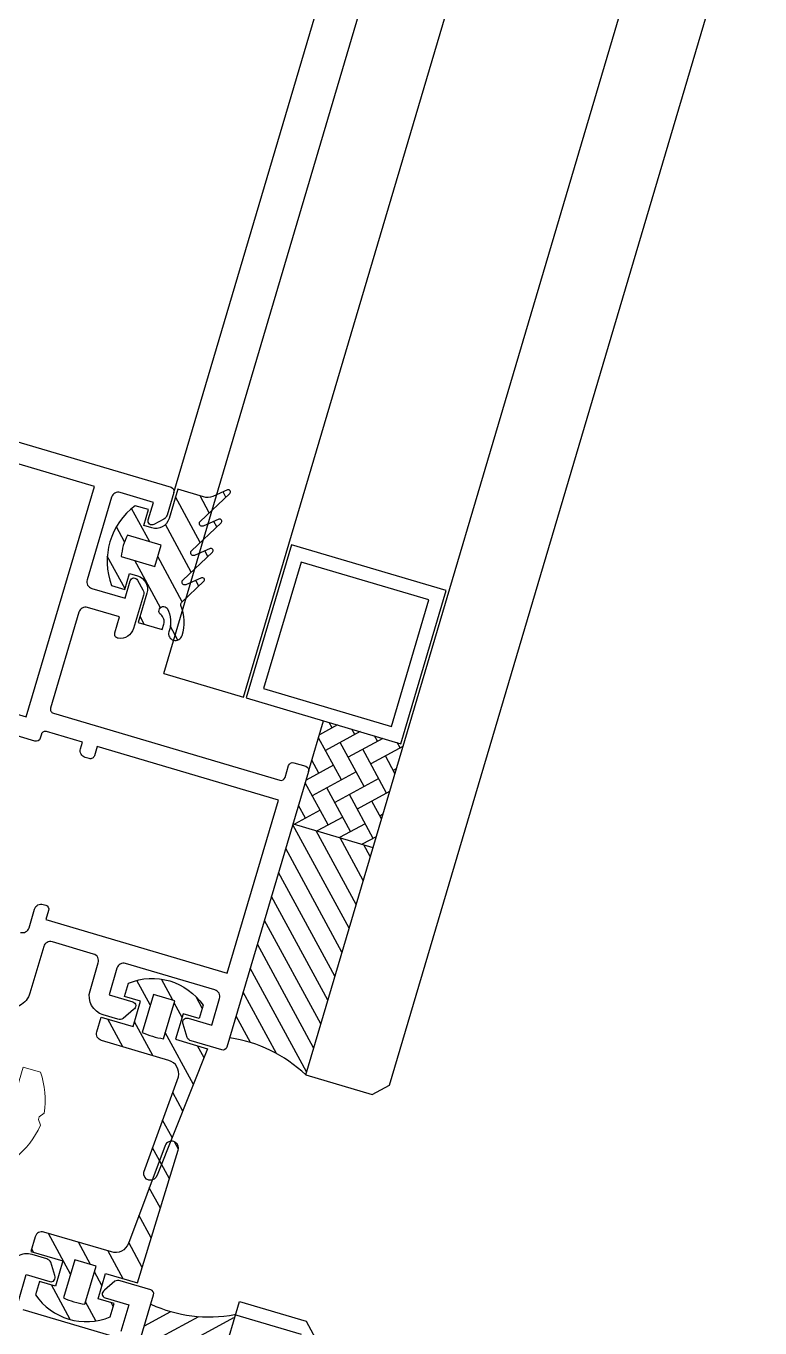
# Model space of a CAD drawing. Header units: millimetres. Extents: x 62878 to 70819, y -67946 to -61850.
# Drawn here: x 67679.05 to 67684.34, y -66623.01 to -66613.64 of the extents above; entities that cross this region are included whole.
import ezdxf

# ---------------------------------------------------------------- set-up
doc = ezdxf.new("R2010")
doc.units = ezdxf.units.MM
doc.layers.add('DOGRAMA', color=171, linetype='Continuous', lineweight=0)
doc.layers.add('DOĞRAMA-yeni', color=40, linetype='Continuous')
pattern_1 = [(118.5057849383402, (67636.05894292373, -66723.48315066534), (-0.1395045678384407, -0.07576303882639554), [])]

# ---------------------------------------------------------------- blocks, each defined once
blk = doc.blocks.new('a2we')
at = {"lineweight": 5, "ltscale": 0.5}
for p, q in [((-196.0144480926461, -415.2868589025547), (-196.5925912144022, -417.2488821181558)), ((-196.0144480926461, -415.2868589025547), (-195.4639709594615, -417.7110762494052)), ((-197.5747968978259, -417.6063757508618), (-196.5747276986959, -417.2423803302317)), ((-194.1582851917165, -418.2620245979042), (-197.5747968978259, -417.6063757508618)), ((-195.1583543907882, -418.6260200186506), (-197.5747968978259, -417.6063757508618)), ((-196.8896500078097, -417.895480952812), (-197.0961171580722, -418.3448917148726)), ((-196.5747276986959, -417.2423803302317), (-194.1582851917165, -418.2620245979042)), ((-197.1143788935161, -419.7428166739272), (-197.1143788935161, -418.4283854465556)), ((-194.1582851917165, -418.2620245979042), (-195.1583543907882, -418.6260200186506)), ((-195.1583543907882, -418.6260200186506), (-194.9264251741961, -419.2953524503964)), ((-198.1144480926461, -420.1068120946153), (-197.1143788935161, -419.7428166739268)), ((-197.1143788935161, -419.7428166739268), (-193.9153324771005, -421.0399975355008)), ((-197.1143788935161, -419.7428166739268), (-193.9153324771005, -421.0399975355008)), ((-194.9154016761394, -420.634479622855), (-194.9154016761394, -419.3608343693425)), ((-194.9154016761721, -421.4039929561312), (-198.1144480926461, -420.1068120946153)), ((-193.9153324771005, -421.0399975355008), (-198.1144480926461, -420.1068120946153)), ((-197.1143788935161, -422.2969096404012), (-197.1143788935162, -420.512330007273)), ((-193.9153324771005, -421.0399975355008), (-194.9154016761721, -421.4039929561312)), ((-194.9154016761721, -423.1885725893157), (-194.9154016761721, -421.4039929561312)), ((-198.1144480926461, -422.6609050610894), (-197.1143788935161, -422.2969096404012)), ((-194.9154016761721, -423.9580859226053), (-198.1144480926461, -422.6609050610894)), ((-193.9153324771005, -423.594090501975), (-198.1144480926461, -422.6609050610894)), ((-197.1143788935161, -422.2969096404012), (-193.9153324771005, -423.594090501975)), ((-197.1143788935161, -422.2969096404012), (-193.9153324771005, -423.594090501975)), ((-197.1143788935161, -424.8510026068752), (-197.1143788935162, -423.0664229737469)), ((-193.9153324771005, -423.594090501975), (-194.9154016761721, -423.9580859226053)), ((-194.9154016761721, -425.7426655557898), (-194.9154016761721, -423.9580859226053)), ((-198.1144480926461, -425.2149980275636), (-197.1143788935161, -424.8510026068752)), ((-194.9154016761721, -426.5121788890793), (-198.1144480926461, -425.2149980275636)), ((-193.9153324771005, -426.1481834684492), (-198.1144480926461, -425.2149980275636)), ((-197.1143788935161, -424.8510026068752), (-193.9153324771005, -426.1481834684492)), ((-197.1143788935161, -424.8510026068752), (-193.9153324771005, -426.1481834684492)), ((-197.1143788935161, -427.3050955733496), (-197.1143788935162, -425.6205159402211)), ((-193.9153324771005, -426.1481834684492), (-194.9154016761721, -426.5121788890793)), ((-198.1144480926461, -427.669090994038), (-197.1143788935161, -427.3050955733496)), ((-197.1143788935161, -427.3050955733496), (-193.9153324771005, -428.6022764349236)), ((-197.1143788935161, -427.3050955733496), (-193.9153324771005, -428.6022764349236)), ((-194.9154016761721, -428.1967585222638), (-194.9154016761721, -426.5121788890793)), ((-194.9154016761721, -428.9662718555534), (-198.1144480926461, -427.669090994038)), ((-193.9153324771005, -428.6022764349236), (-198.1144480926461, -427.669090994038)), ((-197.1143788935161, -429.5591885398237), (-197.1143788935161, -428.0237477951896)), ((-193.9153324771005, -428.6022764349236), (-194.9154016761721, -428.9662718555534)), ((-194.9154016761721, -430.450851488738), (-194.9154016761721, -428.9662718555534)), ((-198.1144480926461, -429.9231839605702), (-197.1143788935161, -429.5591885398237)), ((-194.9154016761721, -431.2203648220857), (-198.1144480926461, -429.9231839605702)), ((-193.9153324771005, -430.8563694013976), (-198.1144480926461, -429.9231839605702)), ((-197.1143788935161, -429.5591885398237), (-193.9153324771005, -430.8563694013976)), ((-197.1143788935161, -429.5591885398237), (-193.9153324771005, -430.8563694013976)), ((-197.1143788935161, -431.8132815063559), (-197.1143788935161, -430.2778407616635)), ((-193.9153324771005, -430.8563694013976), (-194.9154016761721, -431.2203648220857)), ((-198.1144480926461, -432.177276926986), (-197.1143788935161, -431.8132815063559)), ((-197.1143788935161, -431.8132815063559), (-193.9153324771005, -433.1104623678716)), ((-197.1143788935161, -431.8132815063559), (-193.9153324771005, -433.1104623678716)), ((-194.9154016761721, -432.7049444552304), (-194.9154016761721, -431.2203648220857)), ((-194.9154016761721, -433.4744577885599), (-198.1144480926461, -432.177276926986)), ((-193.9153324771005, -433.1104623678716), (-198.1144480926461, -432.177276926986)), ((-197.1143788935161, -434.0673744728301), (-197.1143788935161, -432.5319337281958)), ((-193.9153324771005, -433.1104623678716), (-194.9154016761721, -433.4744577885599)), ((-194.9154016761721, -434.9590374217446), (-194.9154016761721, -433.4744577885599)), ((-198.1144480926461, -434.4313698935184), (-197.1143788935161, -434.0673744728301)), ((-194.9154016761721, -435.7285507550341), (-198.1144480926461, -434.4313698935184)), ((-193.9153324771005, -435.364555334404), (-198.1144480926461, -434.4313698935184)), ((-197.1143788935161, -434.0673744728301), (-193.9153324771005, -435.364555334404)), ((-197.1143788935161, -434.0673744728301), (-193.9153324771005, -435.364555334404)), ((-197.1143788935161, -436.3642339800811), (-197.1143788935161, -434.7860266946118)), ((-193.9153324771005, -435.364555334404), (-194.9154016761721, -435.7285507550341)), ((-194.9154016761721, -437.2558969289955), (-194.9154016761721, -435.7285507550341)), ((-198.1144480926461, -436.7282294008277), (-197.1143788935161, -436.3642339800811)), ((-194.9154016761721, -438.0254102623434), (-198.1144480926461, -436.7282294008277)), ((-193.9153324771005, -437.6614148416551), (-198.1144480926461, -436.7282294008277)), ((-197.1143788935161, -436.3642339800811), (-193.9153324771005, -437.6614148416551)), ((-197.1143788935161, -436.3642339800811), (-193.9153324771005, -437.6614148416551)), ((-197.1143788935161, -438.6610934873901), (-197.1143788935161, -437.1337473134849)), ((-193.9153324771005, -437.6614148416551), (-194.9154016761721, -438.0254102623434)), ((-194.9154016761721, -439.5527564362646), (-194.9154016761721, -438.0254102623434)), ((-198.1144480926461, -439.0250889080787), (-197.1143788935161, -438.6610934873901)), ((-194.9154016761721, -440.3222697695944), (-198.1144480926461, -439.0250889080787)), ((-193.9153324771005, -439.9582743489061), (-198.1144480926461, -439.0250889080787)), ((-197.1143788935161, -438.6610934873901), (-193.9153324771005, -439.9582743489061)), ((-197.1143788935161, -438.6610934873901), (-193.9153324771005, -439.9582743489061)), ((-197.1143788935161, -440.9579529946993), (-197.1143788935161, -439.430606820736)), ((-193.9153324771005, -439.9582743489061), (-194.9154016761721, -440.3222697695944)), ((-194.9154016761721, -441.849615943574), (-194.9154016761721, -440.3222697695944)), ((-198.1144480926461, -441.3219484153295), (-197.1143788935161, -440.9579529946993)), ((-194.9154016761721, -442.6191292769035), (-198.1144480926461, -441.3219484153295)), ((-193.9153324771005, -442.2551338562151), (-198.1144480926461, -441.3219484153295)), ((-197.1143788935161, -440.9579529946993), (-193.9153324771005, -442.2551338562151)), ((-197.1143788935161, -443.2537258831643), (-197.1143788935161, -441.7274663280053)), ((-193.9153324771005, -442.2551338562151), (-194.9154016761721, -442.6191292769035)), ((-198.1144480926461, -443.6177213039109), (-197.1143788935161, -443.2537258831643)), ((-197.1143788935161, -443.2537258831643), (-193.9153324771005, -444.5509067447383)), ((-194.9154016761721, -444.1453888320787), (-194.9154016761721, -442.6191292769035)), ((-194.9154016761721, -444.9149021654266), (-198.1144480926461, -443.6177213039109)), ((-193.9153324771005, -444.5509067447383), (-198.1144480926461, -443.6177213039109)), ((-197.1143788935161, -445.5538642814245), (-197.1143788935161, -444.0232392165685)), ((-193.9153324771005, -444.5509067447383), (-194.9154016761721, -444.9149021654266)), ((-194.9154016761721, -446.4455272302989), (-194.9154016761721, -444.9149021654266)), ((-198.1144480926461, -445.9178597020545), (-197.1143788935161, -445.5538642814245)), ((-193.9153324771005, -446.8510451429402), (-198.1144480926461, -445.9178597020545)), ((-194.9154016761721, -447.2150405636282), (-198.1144480926461, -445.9178597020545)), ((-197.1143788935161, -445.5538642814245), (-193.9153324771005, -446.8510451429402)), ((-197.1143788935161, -445.5538642814245), (-193.9153324771005, -446.8510451429402)), ((-197.1143788935161, -447.8540026795677), (-197.1143788935161, -446.3233776147298)), ((-193.9153324771005, -446.8510451429402), (-194.9154016761721, -447.2150405636282)), ((-197.1143788935161, -447.8540026795677), (-198.1144480926461, -448.2179981003141)), ((-193.9153324771005, -449.1511835411412), (-197.1143788935161, -447.8540026795677)), ((-194.9154016761721, -448.7456656284821), (-194.9154016761721, -447.2150405636282)), ((-194.9154016761721, -449.5151789618299), (-198.1144480926461, -448.2179981003141)), ((-198.1144480926461, -448.2179981003141), (-193.9153324771005, -449.1511835411412)), ((-197.1143788935161, -450.1541410778275), (-197.1143788935161, -448.6235160129718)), ((-193.9153324770423, -449.1511835411412), (-194.9154016761721, -449.5151789618299)), ((-194.9154016761723, -451.0458040266858), (-194.9154016761721, -449.5151789618299)), ((-198.1144480926461, -450.5181364984577), (-197.1143788935161, -450.1541410778275)), ((-194.9154016761721, -451.8153173600317), (-198.1144480926461, -450.5181364984577)), ((-193.9153324770423, -451.4513219393434), (-198.1144480926461, -450.5181364984577)), ((-197.1143788935161, -450.1541410778275), (-193.9153324770423, -451.4513219393434)), ((-197.1143788935161, -453.2868589025547), (-197.1143788935162, -450.9236544111328)), ((-193.9153324770423, -451.4513219393434), (-194.9154016761721, -451.8153173600317)), ((-194.9154016761721, -453.2868589025547), (-194.9154016761721, -451.8153173600317)), ((-192.7980524524961, -453.2868589025547), (-199.230843732796, -453.2868589025547)), ((-199.230843732796, -454.5827171301502), (-199.230843732796, -453.2868589025547)), ((-192.7980524524961, -454.5827171301502), (-192.7980524524961, -453.2868589025547))]:
    blk.add_line(p, q, dxfattribs=at)
blk.add_lwpolyline([(-196.4690204826777, -455.6637351848848), (-196.1125089353335, -455.3998333582319), (-195.9163872499585, -455.3998333582319), (-195.5598757026143, -455.6637351848848)], dxfattribs=at)
for centre, radius, start, end in [((-196.9143788935627, -418.4283854465556), 0.2, 155.3251238657465, 180), ((-195.115401676151, -419.3608343693425), 0.2, 0, 19.11162363728389), ((-195.6603624057317, -449.5292358589606), 6.187568978619671, 234.757305859688, 262.4904896380407), ((-196.3685337795604, -449.5292358589606), 6.187568978619673, 277.5095103619591, 305.2426941403116)]:
    blk.add_arc(centre, radius, start, end, dxfattribs=at)
blk = doc.blocks.new('SPANDREL PAN.93')
at = {"layer": 'DOĞRAMA-yeni', "color": 122, "lineweight": -2}
for p, q in [((36489.31846582975, 28164.42913181102), (36488.83896271163, 28164.28743932814)), ((36515.70602521955, 28075.1306965566), (36489.31846582975, 28164.42913181102)), ((36488.83896271163, 28164.28743932815), (36488.77140058455, 28164.16320020797))]:
    blk.add_line(p, q, dxfattribs=at)

msp = doc.modelspace()

# ---------------------------------------------------------------- hatches: boundary and pattern name
at = {"layer": 'DOGRAMA', "lineweight": -2}
h = msp.add_hatch(dxfattribs=at)
h.set_pattern_fill('ANSI31', color=256, scale=0.05, angle=73.50578493834035, style=0)
h.set_pattern_definition(pattern_1)
edge = h.paths.add_edge_path(flags=16)
edge.add_arc((67680.13787918676, -66617.4894527396), 0.3999999999968152, 151.9688259059229, 175.0427439716362)
edge.add_line((67679.73937541034, -66617.45488772585), (67679.98092692715, -66617.52641201719))
edge.add_line((67679.98092692715, -66617.52641201719), (67680.02635389272, -66617.37299627224))
edge.add_line((67680.02635389272, -66617.37299627224), (67679.78480237591, -66617.3014719809))
edge = h.paths.add_edge_path()
edge.add_arc((67680.13787918673, -66617.48945273961), 0.499999999986207, 126.6358872897858, 200.3756825823028)
edge.add_line((67679.6691642639, -66617.66353984743), (67679.76504910455, -66617.69193170093))
edge.add_line((67679.76504910455, -66617.69193170093), (67679.79911932873, -66617.57686989222))
edge.add_line((67679.79911932873, -66617.57686989222), (67679.85665023307, -66617.59390500431))
edge.add_arc((67679.8282583796, -66617.6897898449), 0.09999999998843902, -16.49421506238002, 73.5057849456145, ccw=False)
edge.add_line((67679.92414322018, -66617.71818169838), (67679.8616811425, -66617.92912834768))
edge.add_line((67679.8616811425, -66617.92912834768), (67680.03427385559, -66617.98023368395))
edge.add_line((67680.03427385559, -66617.98023368395), (67680.04548278736, -66617.94237892955))
edge.add_arc((67679.98315764099, -66617.92392422476), 0.06499999999330441, 343.5057849070331, 411.9151204284381)
edge.add_arc((67680.04341523482, -66617.84703308571), 0.03268943073769762, 38.07550578943119, 231.9151204101755, ccw=False)
edge.add_arc((67679.89558856036, -66617.92475727397), 0.1992591642493744, -20.843900704915825, 29.422006453364418, ccw=False)
edge.add_arc((67680.13013479297, -66618.00858928953), 0.05002797728253574, 165.0203900074541, 342.5336263099787)
edge.add_arc((67679.86936615671, -66617.92672390804), 0.3233450412277549, 342.5651376675513, 381.8914478224565)
edge.add_arc((67680.18795324523, -66617.79870795451), 0.01999999999218744, 133.5057848847944, 201.8914477880159, ccw=False)
edge.add_line((67680.17418468904, -66617.78420185717), (67680.3337795609, -66617.63272135112))
edge.add_arc((67680.32345314375, -66617.62184177812), 0.0149999999963509, 313.5057849044397, 473.5057849085336)
edge.add_line((67680.31747051887, -66617.60808648098), (67680.20456372, -66617.65719330996))
edge.add_arc((67680.19658688684, -66617.63885291379), 0.0199999999756258, 133.5057848847944, 293.5057849179599, ccw=False)
edge.add_line((67680.18281833065, -66617.62434681645), (67680.39624163855, -66617.42177470184))
edge.add_arc((67680.38591522141, -66617.41089512882), 0.01499999999688753, 313.5057848258585, 473.5057847844207)
edge.add_line((67680.37993259657, -66617.39713983166), (67680.26702579769, -66617.44624666068))
edge.add_arc((67680.25904896451, -66617.4279062645), 0.01999999999477411, 133.505784915031, 293.50578493956186, ccw=False)
edge.add_line((67680.2452804083, -66617.41340016715), (67680.45870371629, -66617.21082805253))
edge.add_arc((67680.44837729911, -66617.19994847952), 0.01500000001638679, 313.5057849850707, 473.5057849883079)
edge.add_line((67680.4423946742, -66617.18619318237), (67680.32948787534, -66617.23530001137))
edge.add_arc((67680.32151104214, -66617.21695961518), 0.02000000000057802, 133.5057850026662, 293.50578497779065, ccw=False)
edge.add_line((67680.30774248592, -66617.20245351786), (67680.52116579394, -66616.99988140322))
edge.add_arc((67680.51083937676, -66616.98900183021), 0.01500000001638679, 313.5057849850707, 473.5057850104772)
edge.add_line((67680.50485675185, -66616.97524653307), (67680.39951160221, -66617.02106455559))
edge.add_arc((67680.35962743637, -66616.92936257462), 0.099999999996492, 253.5057849032747, 293.50578490664833, ccw=False)
edge.add_line((67680.33123558282, -66617.0252474152), (67680.14559967734, -66616.97027994176))
edge.add_line((67680.14559967734, -66616.97027994176), (67680.08313759971, -66617.18122659104))
edge.add_arc((67679.9872527591, -66617.15283473757), 0.1000000000023921, 253.5057849559762, 343.5057849479817, ccw=False)
edge.add_line((67679.95886090565, -66617.24871957817), (67679.9013300013, -66617.23168446608))
edge.add_line((67679.9013300013, -66617.23168446608), (67679.93540022543, -66617.11662265737))
edge.add_line((67679.93540022543, -66617.11662265737), (67679.83951538484, -66617.08823080389))
h = msp.add_hatch(dxfattribs=at)
h.set_pattern_fill('AR-HBONE', color=256, scale=0.03, angle=73.50578493834035, style=0)
h.set_pattern_definition([(208.5057849383403, (67648.02235497937, -66604.51049524941), (-0.1627219703923171, 0.04818257311146708), [0.36, -0.12]), (118.5057849383402, (67647.9169027076, -66604.56776494808), (-0.1627219703923171, 0.04818257311146708), [0.3599999999999998, -0.1199999999999999])])
h.paths.add_polyline_path([(67681.12462158914, -66618.87669440256), (67681.1956012228, -66618.63698230106), (67681.77091026641, -66618.80733342197), (67681.55130557346, -66619.54898140866), (67680.97599652995, -66619.37863028777)])
h = msp.add_hatch(dxfattribs=at)
h.set_pattern_fill('ANSI31', color=256, scale=0.03999999999999999, angle=73.50578493834035, style=0)
h.set_pattern_definition([(118.5057849383402, (67630.29539666626, -66742.94777330587), (-0.1116036542707525, -0.06061043106111644), [])])
h.paths.add_polyline_path([(67680.9238550924, -66619.65158088703, -0.4142135623420975), (67680.88967900156, -66619.67014145847), (67680.51987510994, -66620.9190415072, -0.1532309010706403), (67681.0667923, -66621.18527746867), (67681.47279580482, -66619.81412424818)])
h.paths.add_polyline_path([(67680.97599652995, -66619.37863028777), (67680.90529452096, -66619.61740479612, -0.4142135623575963), (67680.9238550924, -66619.65158088703), (67681.47279580482, -66619.81412424818), (67681.55130557346, -66619.54898140866)])
h = msp.add_hatch(dxfattribs=at)
h.set_pattern_fill('ANSI31', color=256, scale=0.05, angle=73.50578493834035, style=0)
h.set_pattern_definition(pattern_1)
edge = h.paths.add_edge_path(flags=16)
edge.add_arc((67680.15485243128, -66620.26745112588), 0.6682513992577961, 246.6301057181914, 260.3814641486032)
edge.add_line((67680.04319582914, -66620.92630826958), (67680.1241677206, -66620.65285035985))
edge.add_line((67680.1241677206, -66620.65285035985), (67679.97075197566, -66620.60742339428))
edge.add_line((67679.97075197566, -66620.60742339428), (67679.8897800842, -66620.880881304))
edge = h.paths.add_edge_path()
edge.add_line((67679.56284482937, -66620.87553240317), (67679.59407586818, -66620.77005907851))
edge.add_line((67679.59407586818, -66620.77005907851), (67679.82419948565, -66620.83819952686))
edge.add_line((67679.82419948565, -66620.83819952686), (67679.87814400723, -66620.65601832974))
edge.add_line((67679.87814400723, -66620.65601832974), (67679.76308219854, -66620.62194810553))
edge.add_line((67679.76308219854, -66620.62194810553), (67679.79147405204, -66620.52606326496))
edge.add_arc((67679.96285146679, -66620.93348660955), 0.4420000000003616, 34.19813682309302, 112.81343305539531, ccw=False)
edge.add_line((67680.32842915936, -66620.68505764447), (67680.30003730583, -66620.78094248507))
edge.add_line((67680.30003730583, -66620.78094248507), (67680.18497549713, -66620.74687226088))
edge.add_line((67680.18497549713, -66620.74687226088), (67680.13103097552, -66620.92905345805))
edge.add_line((67680.13103097552, -66620.92905345805), (67680.36115459297, -66620.99719390638))
edge.add_line((67680.36115459297, -66620.99719390638), (67679.99803246127, -66621.90862640545))
edge.add_arc((67679.95009004098, -66621.89443047871), 0.04999999999421951, 170.2156217466597, 343.50578494561444, ccw=False)
edge.add_line((67679.90081732749, -66621.88593343769), (67680.15089537576, -66621.1995913623))
edge.add_arc((67680.05342685441, -66621.17723320171), 0.09999999998818737, 347.0805145004475, 433.50578493762)
edge.add_line((67680.0818187079, -66621.08134836113), (67679.59659132292, -66620.9376707502))
edge.add_arc((67679.61078724965, -66620.88972832992), 0.04999999998026643, 163.505784924891, 253.50578494088012, ccw=False)
h = msp.add_hatch(dxfattribs=at)
h.set_pattern_fill('ANSI31', color=256, scale=0.05, angle=73.50578493834035, style=0)
h.set_pattern_definition(pattern_1)
edge = h.paths.add_edge_path(flags=16)
edge.add_arc((67679.58903450637, -66622.178328891), 0.6682513990762232, 246.6301057196194, 260.381464149792)
edge.add_line((67679.47737790427, -66622.83718603452), (67679.55834979576, -66622.56372812483))
edge.add_line((67679.55834979576, -66622.56372812483), (67679.4049340508, -66622.51830115925))
edge.add_line((67679.4049340508, -66622.51830115925), (67679.32396215937, -66622.79175906895))
edge = h.paths.add_edge_path()
edge.add_line((67679.1208160437, -66622.35073935562), (67679.08958500487, -66622.45621268028))
edge.add_line((67679.08958500487, -66622.45621268028), (67679.3197086223, -66622.52435312864))
edge.add_line((67679.3197086223, -66622.52435312864), (67679.26576410068, -66622.70653432576))
edge.add_line((67679.26576410068, -66622.70653432576), (67679.15070229192, -66622.67246410158))
edge.add_line((67679.15070229192, -66622.67246410158), (67679.12231043848, -66622.76834894218))
edge.add_arc((67679.48788813104, -66622.51991997712), 0.4419999999745816, 214.198136822593, 292.8134330543879)
edge.add_line((67679.65926554578, -66622.92734332169), (67679.68765739928, -66622.83145848109))
edge.add_line((67679.68765739928, -66622.83145848109), (67679.57259559058, -66622.79738825692))
edge.add_line((67679.57259559058, -66622.79738825692), (67679.62654011222, -66622.61520705979))
edge.add_line((67679.62654011222, -66622.61520705979), (67679.85666372962, -66622.68334750817))
edge.add_line((67679.85666372962, -66622.68334750817), (67680.14906210828, -66621.72758660253))
edge.add_arc((67680.10111968797, -66621.7133906758), 0.05000000000817259, 343.5057849503489, 516.7959481388224)
edge.add_line((67680.05516431405, -66621.69369033037), (67679.79050166758, -66622.39910069617))
edge.add_arc((67679.69657362917, -66622.36478563238), 0.10000000000814, 253.5057849239981, 339.9310553585759, ccw=False)
edge.add_line((67679.66818177566, -66622.46067047298), (67679.18295439074, -66622.31699286205))
edge.add_arc((67679.168758464, -66622.36493528236), 0.05000000000817259, 73.50578495034888, 163.5057849503489)
h = msp.add_hatch(dxfattribs=at)
h.set_pattern_fill('ANSI31', color=256, scale=0.03999999999999999, angle=73.50578493834035, style=0)
h.set_pattern_definition([(208.5057849383403, (67704.26566656027, -66493.13570868738), (-0.06061043106111653, 0.1116036542707525), [])])
h.paths.add_polyline_path([(67679.60079472006, -66624.11981445868, 0.4142135623420975), (67679.58223414858, -66624.08563836779), (67679.95203804025, -66622.83673831906, 0.1532309010706403), (67680.5557389372, -66622.91120459938), (67680.14973543244, -66624.28235781986)])
h.paths.add_polyline_path([(67679.49591662022, -66624.37714953853), (67679.56661862918, -66624.13837503013, 0.4142135623575963), (67679.60079472006, -66624.11981445868), (67680.14973543244, -66624.28235781986), (67680.07122566376, -66624.54750065939)])

# ---------------------------------------------------------------- linework, layer by layer
for p, q in [((67680.11790515322, -66616.99336702323), (67692.64898849369, -66574.67344841704)), ((67680.04498313573, -66618.29628005925), (67692.93664301546, -66574.75862397748)), ((67680.62029217926, -66618.46663118014), (67693.51195205905, -66574.92897509842)), ((67681.0667923, -66621.18527746867), (67694.66257014616, -66575.26967734024)), ((67681.67049319705, -66621.259743749), (67695.23787918975, -66575.44002846112)), ((67680.04498313573, -66618.29628005925), (67680.62029217926, -66618.46663118014)), ((67681.08771217961, -66619.0013446953), (67681.19560122289, -66618.63698230106)), ((67680.97599652995, -66619.37863028774), (67681.55130557346, -66619.54898140866)), ((67680.97599652995, -66619.37863028774), (67681.55130557346, -66619.54898140866)), ((67681.0667923, -66621.18527746867), (67681.54621650296, -66621.32723673608)), ((67681.54621650293, -66621.3272367361), (67681.67049319705, -66621.259743749)), ((67680.5557389372, -66622.91120459938), (67681.03516314022, -66623.05316386682))]:
    msp.add_line(p, q, dxfattribs=at)
at = {"layer": 'DOGRAMA', "lineweight": -2, "ltscale": 0.5}
for points in [[(67677.01975387399, -66616.04470551811), (67680.09765725704, -66616.95608401501, -0.4142135623730951), (67680.11790515322, -66616.99336702323), (67680.06984058442, -66617.15569046988, -0.1991096956269791), (67680.04575693508, -66617.18542635448), (67679.9748322258, -66617.22394460223, -0.6680969080520953), (67679.93421739544, -66617.19106004723), (67679.97161230564, -66617.0647701237), (67679.73190020418, -66616.99379048999, 0.4142135623730951), (67679.66976185713, -66617.02753698353), (67679.49373236555, -66617.62202299522, 0.4142135623730951), (67679.52747885903, -66617.68416134227), (67679.76719096053, -66617.75514097596), (67679.80458870999, -66617.62884146393, -0.6680969080520438), (67679.85656028171, -66617.6233720827), (67679.89507852946, -66617.69429679199, -0.1989616347782854), (67679.89908629922, -66617.73236107815), (67679.8281038263, -66617.97208276814, -0.3728392455561729), (67679.71781674423, -66618.04264632458, -0.4568501953068724), (67679.6933721415, -66618.00444156151), (67679.72744236566, -66617.88937975281), (67679.49731874824, -66617.82123930445, 0.4142135623730951), (67679.4351804012, -66617.854985798), (67679.2307590561, -66618.54535665027, 0.4142135623730951), (67679.25100695228, -66618.58263965849), (67680.88104924234, -66619.06530116774, 0.4142135623730951), (67680.91833225056, -66619.04505327162), (67680.94388491867, -66618.95875691506, -0.4142135623730951), (67680.98116792695, -66618.93850901893), (67681.06746428346, -66618.96406168707, -0.4142135623730951), (67681.08771217961, -66619.0013446953), (67680.50000081245, -66620.9861608956, -0.4142135623730951), (67680.46271780421, -66621.00640879171), (67680.24286345323, -66620.94130911086, -0.1989616347783402), (67680.21311798017, -66620.91722262232), (67680.18509483297, -66620.82117376797, -0.6680475602943508), (67680.21998106432, -66620.77809589243), (67680.3902437757, -66620.82851130665), (67680.44702748273, -66620.63674162545, 0.4142135623730951), (67680.41328098919, -66620.57460327842), (67679.77085255718, -66620.38437786007, 0.4142135623730951), (67679.70871421017, -66620.41812435364), (67679.65193050311, -66620.60989403482), (67679.82219321461, -66620.66030944906, -0.6680475602943992), (67679.82800050965, -66620.71543682723), (67679.75218996289, -66620.78074014344, -0.1991096956271691), (67679.71413526524, -66620.78475075237), (67679.60934272298, -66620.7537212957, -0.4142135623730951), (67679.51485254103, -66620.579733924), (67679.57447543333, -66620.37837575875, 0.4142135623730951), (67679.54072893976, -66620.31623741172), (67679.24348593391, -66620.22822266593, 0.4142135623730951), (67679.1813475869, -66620.26196915949), (67679.0819760997, -66620.59756610154, -0.4142135623730951), (67678.89556105854, -66620.69880558221)], [(67676.78613921198, -66616.17599283905, 0.2621398995659221), (67676.53260918043, -66616.42191904855), (67676.15499752911, -66617.69718742845, 0.4142135623730951), (67676.1887440226, -66617.75932577548), (67676.34215976764, -66617.80475274107), (67676.35635569436, -66617.75681032079, -0.4142135623730951), (67676.41849404137, -66617.7230638272), (67676.43767100951, -66617.7287421979, -0.4142135623730951), (67676.45791890564, -66617.76602520612), (67676.43804460819, -66617.83314459455), (67679.0557007564, -66618.60824219468), (67679.54687982169, -66616.94943445241), (67676.92922367348, -66616.17433685226), (67676.90934937606, -66616.24145624068, -0.4142135623730951), (67676.8720663678, -66616.26170413682), (67676.85288939971, -66616.25602576612, -0.3618128521052944), (67676.81736448474, -66616.20280718246)], [(67678.99891787299, -66622.8152453685), (67679.05570157996, -66622.6234756873), (67679.22596429143, -66622.67389110154, 0.6680475602943992), (67679.26085052277, -66622.63081322599), (67679.2328177871, -66622.53476153244, 0.1991096956271691), (67679.2030819025, -66622.51067788308), (67679.09828936019, -66622.47964842641, 0.4142135623730951), (67678.92430198847, -66622.57413860835)], [(67679.3842009705, -66624.75443513095), (67679.97191233763, -66622.76961893064, 0.4142135623730951), (67679.95166444147, -66622.73233592244), (67679.73181009045, -66622.66723624156, 0.1989616347783402), (67679.69374580434, -66622.6712440113), (67679.61794484616, -66622.73655016672, 0.6680475602943508), (67679.62375214114, -66622.7916775449), (67679.79401485258, -66622.84209295914), (67679.73723114558, -66623.03386264032, -0.4142135623730951)], [(67679.67509279856, -66623.06760913385), (67679.03266436656, -66622.87738371552, -0.4142135623730951)]]:
    msp.add_lwpolyline(points, format="xyb", dxfattribs=at)
at = {"layer": 'DOGRAMA', "lineweight": -2}
for points in [[(67679.83951538484, -66617.08823080389, 0.3333333333332296), (67679.6691642639, -66617.66353984743), (67679.76504910455, -66617.69193170093), (67679.79911932873, -66617.57686989222), (67679.85665023307, -66617.59390500431, -0.4142135623730951), (67679.92414322018, -66617.71818169838), (67679.8616811425, -66617.92912834768), (67680.03427385559, -66617.98023368395), (67680.04548278736, -66617.94237892955, 0.3076847592325949), (67680.02325147272, -66617.87276286574, -1.128701775595035), (67680.06914831337, -66617.82687353337, -0.2229122392588673), (67680.08180687283, -66617.99565829399, 0.9785310008372164), (67680.17785614368, -66618.02360498784, 0.1732976222504512), (67680.16939540689, -66617.80616494022, -0.3075716929246892), (67680.17418468904, -66617.78420185717), (67680.3337795609, -66617.63272135112, 0.8390996311771624), (67680.31747051887, -66617.60808648098), (67680.20456372, -66617.65719330996, -0.8390996311772869), (67680.18281833065, -66617.62434681645), (67680.39624163855, -66617.42177470184, 0.8390996311771624), (67680.37993259657, -66617.39713983166), (67680.26702579769, -66617.44624666068, -0.839099631177325), (67680.2452804083, -66617.41340016715), (67680.45870371629, -66617.21082805253, 0.8390996311769768), (67680.4423946742, -66617.18619318237), (67680.32948787534, -66617.23530001137, -0.8390996311770358), (67680.30774248592, -66617.20245351786), (67680.52116579394, -66616.99988140322, 0.8390996311781366), (67680.50485675185, -66616.97524653307), (67680.39951160221, -66617.02106455559, -0.1763269807084491), (67680.33123558282, -66617.0252474152), (67680.14559967734, -66616.97027994176), (67680.08313759971, -66617.18122659104, -0.4142135623728453), (67679.95886090565, -66617.24871957817), (67679.9013300013, -66617.23168446608), (67679.93540022543, -66617.11662265737)], [(67679.78480237591, -66617.3014719809, 0.1010205144335734), (67679.73937541034, -66617.45488772585), (67679.98092692715, -66617.52641201719), (67680.02635389272, -66617.37299627224)], [(67679.78480237591, -66617.3014719809, 0.1010205144335734), (67679.73937541034, -66617.45488772585), (67679.98092692715, -66617.52641201719), (67680.02635389272, -66617.37299627224)], [(67679.56284482937, -66620.87553240317), (67679.59407586818, -66620.77005907851), (67679.82419948565, -66620.83819952686), (67679.87814400723, -66620.65601832974), (67679.76308219854, -66620.62194810553), (67679.79147405204, -66620.52606326496, -0.3571428571427583), (67680.32842915936, -66620.68505764447), (67680.30003730583, -66620.78094248507), (67680.18497549713, -66620.74687226088), (67680.13103097552, -66620.92905345805), (67680.36115459297, -66620.99719390638), (67679.99803246127, -66621.90862640545, -0.9430953754055073), (67679.90081732749, -66621.88593343769), (67680.15089537576, -66621.1995913623, 0.3960555621610378), (67680.0818187079, -66621.08134836113), (67679.59659132292, -66620.9376707502, -0.4142135623731011)], [(67679.8897800842, -66620.880881304, 0.0600737299861167), (67680.04319582914, -66620.92630826958), (67680.1241677206, -66620.65285035985), (67679.97075197566, -66620.60742339428)], [(67679.1208160437, -66622.35073935562), (67679.08958500487, -66622.45621268028), (67679.3197086223, -66622.52435312864), (67679.26576410068, -66622.70653432576), (67679.15070229192, -66622.67246410158), (67679.12231043848, -66622.76834894218, 0.3571428571427583), (67679.65926554578, -66622.92734332169), (67679.68765739928, -66622.83145848109), (67679.57259559058, -66622.79738825692), (67679.62654011222, -66622.61520705979), (67679.85666372962, -66622.68334750817), (67680.14906210828, -66621.72758660253, 0.9430953754055073), (67680.05516431405, -66621.69369033037), (67679.79050166758, -66622.39910069617, -0.3960555621610378), (67679.66818177566, -66622.46067047298), (67679.18295439074, -66622.31699286205, 0.4142135623731011)], [(67679.32396215937, -66622.79175906895, 0.0600737299861167), (67679.47737790427, -66622.83718603452), (67679.55834979576, -66622.56372812483), (67679.4049340508, -66622.51830115925)]]:
    msp.add_lwpolyline(points, format="xyb", close=True, dxfattribs=at)
for points in [[(67681.75173329828, -66618.80165505127), (67682.07823961339, -66617.69897938444), (67680.96597546246, -66617.36963388402), (67680.6394691474, -66618.47230955085)], [(67681.68424031118, -66618.67737835718), (67681.95396291927, -66617.76647237154), (67681.03346844958, -66617.4939105781), (67680.76374584145, -66618.40481656374)]]:
    msp.add_lwpolyline(points, close=True, dxfattribs=at)
at = {"layer": 'DOGRAMA', "linetype": 'ByBlock', "lineweight": -2}
msp.add_lwpolyline([(67679.01336231647, -66620.16008221754, 0.4142135623730951), (67679.07550066356, -66620.12633572398), (67679.11524925841, -66619.99209694714, -0.4142135623730951), (67679.17738760546, -66619.9583504536), (67679.19656457356, -66619.9640288243, -0.4142135623730951), (67679.21681246968, -66620.00131183253), (67679.19693817227, -66620.06843122093), (67680.50097200432, -66620.45456042835), (67680.87006609965, -66619.20805750061), (67679.56603226755, -66618.82192829323), (67679.54615797012, -66618.88904768162, -0.4142135623730951), (67679.50887496192, -66618.90929557776), (67679.48010950969, -66618.90077802174, -0.4142135623730951), (67679.44636301618, -66618.8386396747), (67679.46055894293, -66618.79069725439), (67679.2016698733, -66618.71403924997, 0.4142135623730951), (67679.16438686507, -66618.73428714609), (67679.15586930903, -66618.7630525983, -0.4142135623730951), (67679.11858630084, -66618.78330049441), (67678.77340087469, -66618.68108982187, 0.4142135623730951)], format="xyb", dxfattribs=at)
at = {"layer": 'DOGRAMA', "lineweight": -2}
for centre, start, end in [((67680.36916205168, -66621.92351723927), 46.62001722081203, 81.46690824298975), ((67680.37252943065, -66621.91214494205), 245.5446616337695, 280.3915526562474)]:
    msp.add_arc(centre, 1.015719411173231, start, end, dxfattribs=at)

# ---------------------------------------------------------------- block references
at = {"layer": 'DOGRAMA', "linetype": 'ByBlock', "lineweight": -2, "xscale": 0.09999999999876999, "yscale": 0.09999999999876999, "zscale": 0.09999999999876999, "rotation": 73.50578493445082}
msp.add_blockref('a2we', (67641.04484298034, -66589.77320248846), dxfattribs=at)
at = {"layer": 'DOĞRAMA-yeni', "xscale": -1, "rotation": 359.9643240394448}
msp.add_blockref('SPANDREL PAN.93', (104152.3644909906, -94809.96128930927), dxfattribs=at)

doc.saveas('drawing.dxf')
